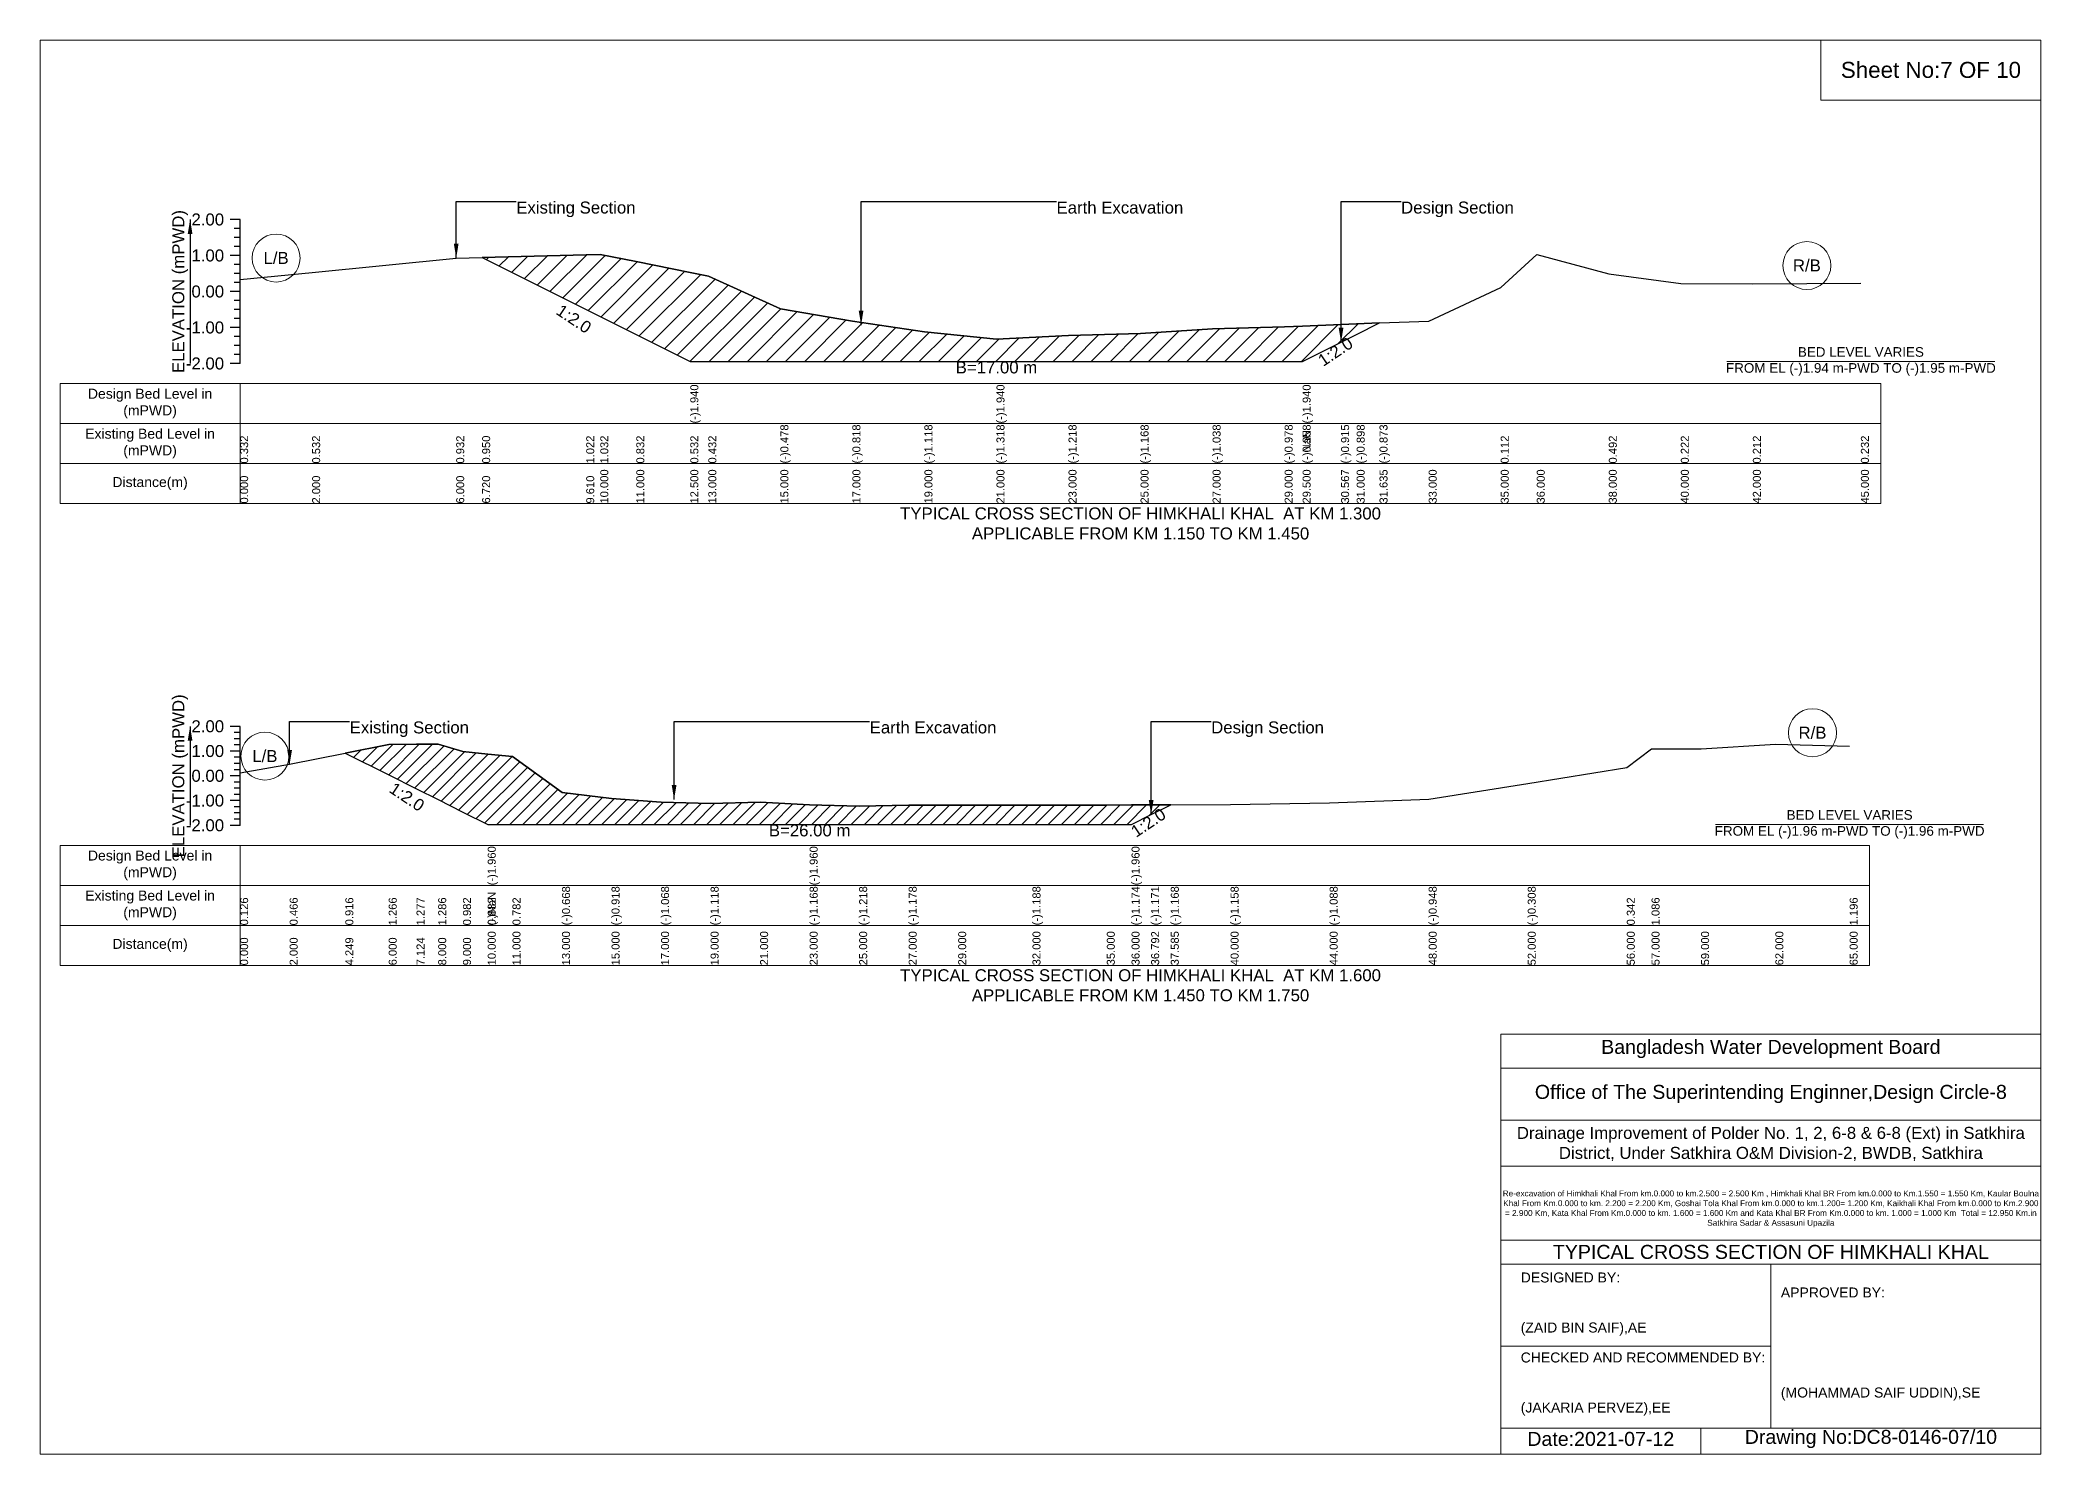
# Model space of a CAD drawing. Header units: inches. Extents: x 91000 to 628000, y -5656 to 0.
# Drawn here: x 160000 to 168000, y -5656 to 0 of the extents above; entities that cross this region are included whole.
import ezdxf

# ---------------------------------------------------------------- set-up
doc = ezdxf.new("R2010")
doc.units = ezdxf.units.IN
doc.header["$LTSCALE"] = 7
doc.header["$MEASUREMENT"] = 0
for name, color, linetype, lineweight in [('Cross section Data Border', 7, 'Continuous', 9), ('Cross Section Labels', 7, 'Continuous', 9), ('Existing_Bed_Level for Xsection', 7, 'Continuous', 25), ('Long Section Border', 7, 'Continuous', 9)]:
    doc.layers.add(name, color=color, linetype=linetype, lineweight=lineweight)
doc.styles.get("Standard").update_dxf_attribs({"font": 'arial.ttf'})
doc.dimstyles.get("Standard").update_dxf_attribs({"dimtxt": 0.18, "dimasz": 0.18, "dimexe": 0.18, "dimexo": 0.0625, "dimgap": 0.09, "dimtad": 0, "dimtih": 1, "dimtoh": 1, "dimdec": 4, "dimzin": 0, "dimdsep": 46, "dimtxsty": 'Standard', "dimcen": 0.09, "dimadec": 0, "dimazin": 0, "dimtfac": 1, "dimtdec": 4, "dimtofl": 0, "dimtmove": 0, "dimatfit": 3, "dimfxl": 1, "dimtolj": 1, "dimtzin": 0, "dimarcsym": 0})

msp = doc.modelspace()

# ---------------------------------------------------------------- hatches: boundary and pattern name
at = {"layer": 'Existing_Bed_Level for Xsection'}
h = msp.add_hatch(dxfattribs=at)
h.set_pattern_fill('ANSI31', color=256, scale=432, style=0)
h.paths.add_polyline_path([(161767.7, -869.4), (162183.8, -1077.5), (162240, -1105.6), (162384, -1177.6), (162600, -1285.6), (162672, -1285.6), (162960, -1285.6), (163248, -1285.6), (163536, -1285.6), (163824, -1285.6), (164112, -1285.6), (164400, -1285.6), (164688, -1285.6), (164976, -1285.6), (165048, -1285.6), (165201.7, -1208.7), (165264, -1177.6), (165355.4, -1131.9), (165264, -1135.5), (165201.7, -1138), (165048, -1144.2), (164976, -1147), (164688, -1155.7), (164400, -1174.4), (164112, -1181.6), (163824, -1196), (163536, -1167.2), (163248, -1124), (162960, -1075), (162672, -944), (162600, -929.6), (162384, -886.4), (162240, -857.6), (162183.8, -859)])
h = msp.add_hatch(dxfattribs=at)
h.set_pattern_fill('ANSI31', color=256, scale=297, style=0)
h.paths.add_polyline_path([(161220.6, -2852.8), (161394, -2939.5), (161505.3, -2995.1), (161592, -3038.5), (161691, -3088), (161790, -3137.5), (161889, -3137.5), (162087, -3137.5), (162285, -3137.5), (162483, -3137.5), (162681, -3137.5), (162879, -3137.5), (163077, -3137.5), (163275, -3137.5), (163473, -3137.5), (163671, -3137.5), (163968, -3137.5), (164265, -3137.5), (164364, -3137.5), (164442.4, -3098.2), (164520.9, -3059), (164442.4, -3059.3), (164364, -3059.6), (164265, -3060), (163968, -3061), (163671, -3060), (163473, -3060), (163275, -3064), (163077, -3059.1), (162879, -3049.2), (162681, -3054.1), (162483, -3049.2), (162285, -3034.3), (162087, -3009.6), (161889, -2866), (161790, -2856.1), (161691, -2846.2), (161592, -2816.1), (161505.3, -2817), (161394, -2818.1)])

# ---------------------------------------------------------------- linework, layer by layer
at = {"layer": 'Cross section Data Border'}
for points in [[(160080, -1374.2), (167360, -1374.2), (167360, -1854.2), (160080, -1854.2)], [(160080, -3221.4), (167315, -3221.4), (167315, -3701.4), (160080, -3701.4)]]:
    msp.add_lwpolyline(points, close=True, dxfattribs=at)
for points in [[(160800, -1374.2), (160800, -1854.2)], [(160080, -1534.2), (167360, -1534.2)], [(160080, -1694.2), (167360, -1694.2)], [(160800, -3221.4), (160800, -3701.4)], [(160080, -3381.4), (167315, -3381.4)], [(160080, -3541.4), (167315, -3541.4)]]:
    msp.add_lwpolyline(points, dxfattribs=at)
at = {"layer": 'Cross Section Labels'}
for points in [[(166744.2, -1285.6), (167815.8, -1285.6)], [(166699.2, -3137.5), (167770.8, -3137.5)]]:
    msp.add_lwpolyline(points, dxfattribs=at)
for centre in [(160944, -872), (167064, -902.2), (167086.5, -2771.1), (160899, -2864.6)]:
    msp.add_circle(centre, 96, dxfattribs=at)
at = {"layer": 'Existing_Bed_Level for Xsection'}
for points in [[(160800, -718.2), (160760, -718.2)], [(160800, -1294.2), (160800, -1150.2), (160800, -1006.2), (160800, -862.2), (160800, -718.2)], [(160800, -754.2), (160776, -754.2)], [(160800, -790.2), (160776, -790.2)], [(160800, -862.2), (160760, -862.2)], [(160800, -826.2), (160776, -826.2)], [(160800, -958.4), (161088, -929.6), (161664, -872), (161767.7, -869.4), (162183.8, -859), (162240, -857.6), (162384, -886.4), (162600, -929.6), (162600, -929.6), (162672, -944), (162960, -1075), (163248, -1124), (163536, -1167.2), (163824, -1196), (163824, -1196), (164112, -1181.6), (164400, -1174.4), (164688, -1155.7), (164976, -1147), (165048, -1144.2), (165048, -1144.2), (165201.7, -1138), (165264, -1135.5), (165355.4, -1131.9), (165552, -1124), (165840, -990.1), (165984, -857.6), (166272, -935.4), (166560, -974.2), (166848, -975.7), (167280, -972.8)], [(160800, -898.2), (160776, -898.2)], [(160800, -934.2), (160776, -934.2)], [(160800, -1006.2), (160760, -1006.2)], [(160800, -970.2), (160776, -970.2)], [(160800, -1042.2), (160776, -1042.2)], [(160800, -1078.2), (160776, -1078.2)], [(160800, -1114.2), (160776, -1114.2)], [(160800, -1150.2), (160760, -1150.2)], [(160800, -1186.2), (160776, -1186.2)], [(160800, -1222.2), (160776, -1222.2)], [(160800, -1258.2), (160776, -1258.2)], [(160800, -1294.2), (160760, -1294.2)], [(160800, -2745.4), (160760, -2745.4)], [(160800, -2770.2), (160776, -2770.2)], [(160800, -2794.9), (160776, -2794.9)], [(160800, -3141.4), (160800, -3042.4), (160800, -2943.4), (160800, -2844.4), (160800, -2745.4)], [(160800, -2844.4), (160760, -2844.4)], [(160800, -2819.7), (160776, -2819.7)], [(160800, -2869.2), (160776, -2869.2)], [(160800, -2930.9), (160998, -2897.3), (161220.6, -2852.8), (161394, -2818.1), (161505.3, -2817), (161592, -2816.1), (161691, -2846.2), (161790, -2856.1), (161790, -2856.1), (161889, -2866), (162087, -3009.6), (162285, -3034.3), (162483, -3049.2), (162681, -3054.1), (162879, -3049.2), (163077, -3059.1), (163077, -3059.1), (163275, -3064), (163473, -3060), (163671, -3060), (163968, -3061), (164265, -3060), (164364, -3059.6), (164364, -3059.6), (164442.4, -3059.3), (164520.9, -3059), (164760, -3058.1), (165156, -3051.1), (165552, -3037.3), (165948, -2973.9), (166344, -2909.6), (166443, -2835.9), (166641, -2835.9), (166938, -2816.1), (167235, -2825)], [(160800, -2943.4), (160760, -2943.4)], [(160800, -2893.9), (160776, -2893.9)], [(160800, -2918.7), (160776, -2918.7)], [(160800, -2968.2), (160776, -2968.2)], [(160800, -2992.9), (160776, -2992.9)], [(160800, -3017.7), (160776, -3017.7)], [(160800, -3042.4), (160760, -3042.4)], [(160800, -3067.2), (160776, -3067.2)], [(160800, -3091.9), (160776, -3091.9)], [(160800, -3116.7), (160776, -3116.7)], [(160800, -3141.4), (160760, -3141.4)]]:
    msp.add_lwpolyline(points, dxfattribs=at)
for points in [[(161767.7, -869.4), (161767.7, -869.4), (162183.8, -1077.5), (162240, -1105.6), (162384, -1177.6), (162600, -1285.6), (162600, -1285.6), (162672, -1285.6), (162960, -1285.6), (163248, -1285.6), (163536, -1285.6), (163824, -1285.6), (163824, -1285.6), (164112, -1285.6), (164400, -1285.6), (164688, -1285.6), (164976, -1285.6), (165048, -1285.6), (165048, -1285.6), (165201.7, -1208.7), (165264, -1177.6), (165355.4, -1131.9), (165264, -1135.5), (165201.7, -1138), (165048, -1144.2), (165048, -1144.2), (164976, -1147), (164688, -1155.7), (164400, -1174.4), (164112, -1181.6), (163824, -1196), (163824, -1196), (163536, -1167.2), (163248, -1124), (162960, -1075), (162672, -944), (162600, -929.6), (162600, -929.6), (162384, -886.4), (162240, -857.6), (162183.8, -859), (161767.7, -869.4)], [(161220.6, -2852.8), (161394, -2939.5), (161505.3, -2995.1), (161592, -3038.5), (161691, -3088), (161790, -3137.5), (161790, -3137.5), (161889, -3137.5), (162087, -3137.5), (162285, -3137.5), (162483, -3137.5), (162681, -3137.5), (162879, -3137.5), (163077, -3137.5), (163077, -3137.5), (163275, -3137.5), (163473, -3137.5), (163671, -3137.5), (163968, -3137.5), (164265, -3137.5), (164364, -3137.5), (164364, -3137.5), (164442.4, -3098.2), (164520.9, -3059), (164442.4, -3059.3), (164364, -3059.6), (164364, -3059.6), (164265, -3060), (163968, -3061), (163671, -3060), (163473, -3060), (163275, -3064), (163077, -3059.1), (163077, -3059.1), (162879, -3049.2), (162681, -3054.1), (162483, -3049.2), (162285, -3034.3), (162087, -3009.6), (161889, -2866), (161790, -2856.1), (161790, -2856.1), (161691, -2846.2), (161592, -2816.1), (161505.3, -2817), (161394, -2818.1)]]:
    msp.add_lwpolyline(points, close=True, dxfattribs=at)
at = {"layer": 'Long Section Border'}
for points in [[(160000, 0), (168000, 0), (168000, -5656), (160000, -5656)], [(167120, 0), (168000, 0), (168000, -240), (167120, -240)]]:
    msp.add_lwpolyline(points, close=True, dxfattribs=at)
for points in [[(165840, -5656), (165840, -3976), (168000, -3976)], [(165840, -4112), (168000, -4112)], [(165840, -4320), (168000, -4320)], [(165840, -4504), (168000, -4504)], [(165840, -4800), (168000, -4800)], [(165840, -4896), (168000, -4896)], [(166920, -4896), (166920, -5552)], [(165840, -5224), (166920, -5224)], [(165840, -5552), (168000, -5552)], [(166640, -5552), (166640, -5656)]]:
    msp.add_lwpolyline(points, dxfattribs=at)

# ---------------------------------------------------------------- texts
at = {"layer": 'Cross section Data Border', "char_height": 40, "width": 640, "attachment_point": 5}
for s, insert in [('Design Bed Level in (mPWD)', (160440, -1454.2)), ('Existing Bed Level in (mPWD)', (160440, -1614.2)), ('Distance(m)', (160440, -1774.2)), ('Design Bed Level in (mPWD)', (160440, -3301.4)), ('Existing Bed Level in (mPWD)', (160440, -3461.4)), ('Distance(m)', (160440, -3621.4))]:
    msp.add_mtext(s, dxfattribs=dict(at, insert=insert))
at = {"layer": 'Cross Section Labels'}
for s, insert, char_height, attachment_point in [('Existing Section', (161904, -646.2), 48, 1), ('Earth Excavation', (164064, -646.2), 48, 1), ('Design Section', (165441.7, -646.2), 48, 1), ('L/B', (160944, -872), 48, 5), ('R/B', (167064, -902.2), 48, 5), ('BED LEVEL VARIES ^JFROM EL (-)1.94 m-PWD TO (-)1.95 m-PWD', (167280, -1285.6), 38.4, 5), ('B=17.00 m', (163824, -1285.6), 48, 2), ('TYPICAL CROSS SECTION OF HIMKHALI KHAL  AT KM 1.300^JAPPLICABLE FROM KM 1.150 TO KM 1.450', (164400, -1934.2), 48, 5), ('Existing Section', (161238, -2725.6), 48, 1), ('Earth Excavation', (163317, -2725.6), 48, 1), ('Design Section', (164682.4, -2725.6), 48, 1), ('R/B', (167086.5, -2771.1), 48, 5), ('L/B', (160899, -2864.6), 48, 5), ('BED LEVEL VARIES ^JFROM EL (-)1.96 m-PWD TO (-)1.96 m-PWD', (167235, -3137.5), 38.4, 5), ('B=26.00 m', (163077, -3137.5), 48, 2), ('TYPICAL CROSS SECTION OF HIMKHALI KHAL  AT KM 1.600^JAPPLICABLE FROM KM 1.450 TO KM 1.750', (164400, -3781.4), 48, 5)]:
    msp.add_mtext(s, dxfattribs=dict(at, insert=insert, char_height=char_height, attachment_point=attachment_point))
at = {"layer": 'Cross Section Labels', "char_height": 48, "attachment_point": 2}
for insert, rotation in [((162147.8, -1095.5), 326.30993), ((165165.7, -1226.7), 33.69007), ((161480.6, -3007.5), 326.30993), ((164417.7, -3110.6), 33.69007)]:
    msp.add_mtext('1:2.0', dxfattribs=dict(at, insert=insert, rotation=rotation))
at = {"layer": 'Existing_Bed_Level for Xsection', "rotation": 90}
for s, insert, char_height, attachment_point in [('ELEVATION (mPWD)', (160560, -1006.2), 48, 5), ('(-)1.940', (162600, -1534.2), 32, 1), ('(-)1.940', (163824, -1534.2), 32, 1), ('(-)1.940', (165048, -1534.2), 32, 1), ('0.332', (160800, -1694.2), 32, 1), ('0.532', (161088, -1694.2), 32, 1), ('0.932', (161664, -1694.2), 32, 1), ('0.950', (161767.7, -1694.2), 32, 1), ('1.022', (162183.8, -1694.2), 32, 1), ('1.032', (162240, -1694.2), 32, 1), ('1.032', (162240, -1694.2), 32, 1), ('0.832', (162384, -1694.2), 32, 1), ('0.532', (162600, -1694.2), 32, 1), ('0.532', (162600, -1694.2), 32, 1), ('0.532', (162600, -1694.2), 32, 1), ('0.432', (162672, -1694.2), 32, 1), ('(-)0.478', (162960, -1694.2), 32, 1), ('(-)0.818', (163248, -1694.2), 32, 1), ('(-)0.818', (163248, -1694.2), 32, 1), ('(-)1.118', (163536, -1694.2), 32, 1), ('(-)1.318', (163824, -1694.2), 32, 1), ('(-)1.318', (163824, -1694.2), 32, 1), ('(-)1.318', (163824, -1694.2), 32, 1), ('(-)1.218', (164112, -1694.2), 32, 1), ('(-)1.168', (164400, -1694.2), 32, 1), ('(-)1.038', (164688, -1694.2), 32, 1), ('(-)0.978', (164976, -1694.2), 32, 1), ('(-)0.958', (165048, -1694.2), 32, 1), ('(-)0.958', (165048, -1694.2), 32, 1), ('(-)NaN', (165048, -1694.2), 32, 1), ('(-)0.915', (165201.7, -1694.2), 32, 1), ('(-)0.898', (165264, -1694.2), 32, 1), ('(-)0.873', (165355.4, -1694.2), 32, 1), ('0.112', (165840, -1694.2), 32, 1), ('0.492', (166272, -1694.2), 32, 1), ('0.222', (166560, -1694.2), 32, 1), ('0.212', (166848, -1694.2), 32, 1), ('0.232', (167280, -1694.2), 32, 1), ('0.000', (160800, -1854.2), 32, 1), ('2.000', (161088, -1854.2), 32, 1), ('6.000', (161664, -1854.2), 32, 1), ('6.720', (161767.7, -1854.2), 32, 1), ('9.610', (162183.8, -1854.2), 32, 1), ('10.000', (162240, -1854.2), 32, 1), ('11.000', (162384, -1854.2), 32, 1), ('12.500', (162600, -1854.2), 32, 1), ('12.500', (162600, -1854.2), 32, 1), ('12.500', (162600, -1854.2), 32, 1), ('13.000', (162672, -1854.2), 32, 1), ('15.000', (162960, -1854.2), 32, 1), ('17.000', (163248, -1854.2), 32, 1), ('19.000', (163536, -1854.2), 32, 1), ('21.000', (163824, -1854.2), 32, 1), ('21.000', (163824, -1854.2), 32, 1), ('21.000', (163824, -1854.2), 32, 1), ('23.000', (164112, -1854.2), 32, 1), ('25.000', (164400, -1854.2), 32, 1), ('27.000', (164688, -1854.2), 32, 1), ('29.000', (164976, -1854.2), 32, 1), ('29.500', (165048, -1854.2), 32, 1), ('29.500', (165048, -1854.2), 32, 1), ('29.500', (165048, -1854.2), 32, 1), ('30.567', (165201.7, -1854.2), 32, 1), ('31.000', (165264, -1854.2), 32, 1), ('31.635', (165355.4, -1854.2), 32, 1), ('33.000', (165552, -1854.2), 32, 1), ('35.000', (165840, -1854.2), 32, 1), ('36.000', (165984, -1854.2), 32, 1), ('38.000', (166272, -1854.2), 32, 1), ('40.000', (166560, -1854.2), 32, 1), ('42.000', (166848, -1854.2), 32, 1), ('45.000', (167280, -1854.2), 32, 1), ('ELEVATION (mPWD)', (160560, -2943.4), 48, 5), ('(-)1.960', (161790, -3381.4), 32, 1), ('(-)1.960', (163077, -3381.4), 32, 1), ('(-)1.960', (164364, -3381.4), 32, 1), ('0.126', (160800, -3541.4), 32, 1), ('0.466', (160998, -3541.4), 32, 1), ('0.916', (161220.6, -3541.4), 32, 1), ('1.266', (161394, -3541.4), 32, 1), ('1.277', (161505.3, -3541.4), 32, 1), ('1.286', (161592, -3541.4), 32, 1), ('1.286', (161592, -3541.4), 32, 1), ('0.982', (161691, -3541.4), 32, 1), ('(-)NaN', (161790, -3541.4), 32, 1), ('0.882', (161790, -3541.4), 32, 1), ('0.882', (161790, -3541.4), 32, 1), ('0.782', (161889, -3541.4), 32, 1), ('(-)0.668', (162087, -3541.4), 32, 1), ('(-)0.918', (162285, -3541.4), 32, 1), ('(-)1.068', (162483, -3541.4), 32, 1), ('(-)1.068', (162483, -3541.4), 32, 1), ('(-)1.118', (162681, -3541.4), 32, 1), ('(-)1.168', (163077, -3541.4), 32, 1), ('(-)1.168', (163077, -3541.4), 32, 1), ('(-)1.168', (163077, -3541.4), 32, 1), ('(-)1.218', (163275, -3541.4), 32, 1), ('(-)1.178', (163473, -3541.4), 32, 1), ('(-)1.178', (163473, -3541.4), 32, 1), ('(-)1.178', (163473, -3541.4), 32, 1), ('(-)1.188', (163968, -3541.4), 32, 1), ('(-)1.174', (164364, -3541.4), 32, 1), ('(-)1.174', (164364, -3541.4), 32, 1), ('(-)1.174', (164364, -3541.4), 32, 1), ('(-)1.171', (164442.4, -3541.4), 32, 1), ('(-)1.168', (164520.9, -3541.4), 32, 1), ('(-)1.158', (164760, -3541.4), 32, 1), ('(-)1.088', (165156, -3541.4), 32, 1), ('(-)0.948', (165552, -3541.4), 32, 1), ('(-)0.308', (165948, -3541.4), 32, 1), ('0.342', (166344, -3541.4), 32, 1), ('1.086', (166443, -3541.4), 32, 1), ('1.086', (166443, -3541.4), 32, 1), ('1.196', (167235, -3541.4), 32, 1), ('0.000', (160800, -3701.4), 32, 1), ('2.000', (160998, -3701.4), 32, 1), ('4.249', (161220.6, -3701.4), 32, 1), ('6.000', (161394, -3701.4), 32, 1), ('7.124', (161505.3, -3701.4), 32, 1), ('8.000', (161592, -3701.4), 32, 1), ('9.000', (161691, -3701.4), 32, 1), ('10.000', (161790, -3701.4), 32, 1), ('10.000', (161790, -3701.4), 32, 1), ('10.000', (161790, -3701.4), 32, 1), ('11.000', (161889, -3701.4), 32, 1), ('13.000', (162087, -3701.4), 32, 1), ('15.000', (162285, -3701.4), 32, 1), ('17.000', (162483, -3701.4), 32, 1), ('19.000', (162681, -3701.4), 32, 1), ('21.000', (162879, -3701.4), 32, 1), ('23.000', (163077, -3701.4), 32, 1), ('23.000', (163077, -3701.4), 32, 1), ('23.000', (163077, -3701.4), 32, 1), ('25.000', (163275, -3701.4), 32, 1), ('27.000', (163473, -3701.4), 32, 1), ('29.000', (163671, -3701.4), 32, 1), ('32.000', (163968, -3701.4), 32, 1), ('35.000', (164265, -3701.4), 32, 1), ('36.000', (164364, -3701.4), 32, 1), ('36.000', (164364, -3701.4), 32, 1), ('36.000', (164364, -3701.4), 32, 1), ('36.792', (164442.4, -3701.4), 32, 1), ('37.585', (164520.9, -3701.4), 32, 1), ('40.000', (164760, -3701.4), 32, 1), ('44.000', (165156, -3701.4), 32, 1), ('48.000', (165552, -3701.4), 32, 1), ('52.000', (165948, -3701.4), 32, 1), ('56.000', (166344, -3701.4), 32, 1), ('57.000', (166443, -3701.4), 32, 1), ('59.000', (166641, -3701.4), 32, 1), ('62.000', (166938, -3701.4), 32, 1), ('65.000', (167235, -3701.4), 32, 1)]:
    msp.add_mtext(s, dxfattribs=dict(at, insert=insert, char_height=char_height, attachment_point=attachment_point))
at = {"layer": 'Existing_Bed_Level for Xsection', "char_height": 48, "attachment_point": 6}
for s, insert in [('2.00', (160736, -718.2)), ('1.00', (160736, -862.2)), ('0.00', (160736, -1006.2)), ('-1.00', (160736, -1150.2)), ('-2.00', (160736, -1294.2)), ('2.00', (160736, -2745.4)), ('1.00', (160736, -2844.4)), ('0.00', (160736, -2943.4)), ('-1.00', (160736, -3042.4)), ('-2.00', (160736, -3141.4))]:
    msp.add_mtext(s, dxfattribs=dict(at, insert=insert))
at = {"layer": 'Long Section Border', "attachment_point": 5}
for s, insert, char_height in [('Sheet No:7 OF 10', (167560, -120), 64), ('Bangladesh Water Development Board', (166920, -4036), 56), ('Office of The Superintending Enginner,Design Circle-8', (166920, -4216), 56)]:
    msp.add_mtext(s, dxfattribs=dict(at, insert=insert, char_height=char_height))
at = {"layer": 'Long Section Border'}
for s, insert, char_height, width, attachment_point in [('Drainage Improvement of Polder No. 1, 2, 6-8 & 6-8 (Ext) in Satkhira District, Under Satkhira O&M Division-2, BWDB, Satkhira', (166920, -4416), 48, 2240, 5), ('Re-excavation of Himkhali Khal From km.0.000 to km.2.500 = 2.500 Km , Himkhali Khal BR From km.0.000 to Km.1.550 = 1.550 Km, Kaular Boulna Khal From Km.0.000 to km. 2.200 = 2.200 Km, Goshai Tola Khal From km.0.000 to km.1.200= 1.200 Km, Kaikhali Khal From km.0.000 to Km.2.900 = 2.900 Km, Kata Khal From Km.0.000 to km. 1.600 = 1.600 Km and Kata Khal BR From Km.0.000 to km. 1.000 = 1.000 Km  Total = 12.950 Km.in Satkhira Sadar & Assasuni Upazila', (166920, -4676), 23.4814, 2160, 5), ('TYPICAL CROSS SECTION OF HIMKHALI KHAL ', (166920, -4848), 56, 2240, 5), ('DESIGNED BY:^J^J^J(ZAID BIN SAIF),AE', (165920, -5056), 40, 1120, 4), ('APPROVED BY:^J^J^J^J^J^J(MOHAMMAD SAIF UDDIN),SE', (166960, -5216), 40, 1120, 4), ('CHECKED AND RECOMMENDED BY:^J^J^J(JAKARIA PERVEZ),EE', (165920, -5376), 40, 1120, 4), ('Date:2021-07-12', (166240, -5596), 56, 1120, 5), ('Drawing No:DC8-0146-07/10', (167320, -5596), 56, 1760, 5)]:
    msp.add_mtext(s, dxfattribs=dict(at, insert=insert, char_height=char_height, width=width, attachment_point=attachment_point))

# ---------------------------------------------------------------- leaders
at = {"layer": 'Cross Section Labels', "annotation_type": 0, "has_hookline": 1, "hookline_direction": 0}
for points, text_width in [([(161664, -872), (161664, -646.2), (161903.9, -646.2)], 467.2), ([(163282.7, -1140.3), (163282.7, -646.2), (164063.9, -646.2)], 497), ([(165201.7, -1208.7), (165201.7, -646.2), (165441.6, -646.2)], 441.2), ([(160998, -2897.3), (160998, -2725.6), (161237.9, -2725.6)], 467.2), ([(162535.1, -3038.2), (162535.1, -2725.6), (163316.9, -2725.6)], 497), ([(164442.4, -3098.2), (164442.4, -2725.6), (164682.4, -2725.6)], 441.2)]:
    msp.add_leader(points, dimstyle='Standard', override={"dimasz": 57.6}, dxfattribs=dict(at, text_width=text_width))
at = {"layer": 'Existing_Bed_Level for Xsection'}
for points in [[(160600, -718.2), (160600, -1294.2)], [(160600, -2745.4), (160600, -3141.4)]]:
    msp.add_leader(points, dimstyle='Standard', override={"dimasz": 57.6}, dxfattribs=at)

doc.saveas('drawing.dxf')
